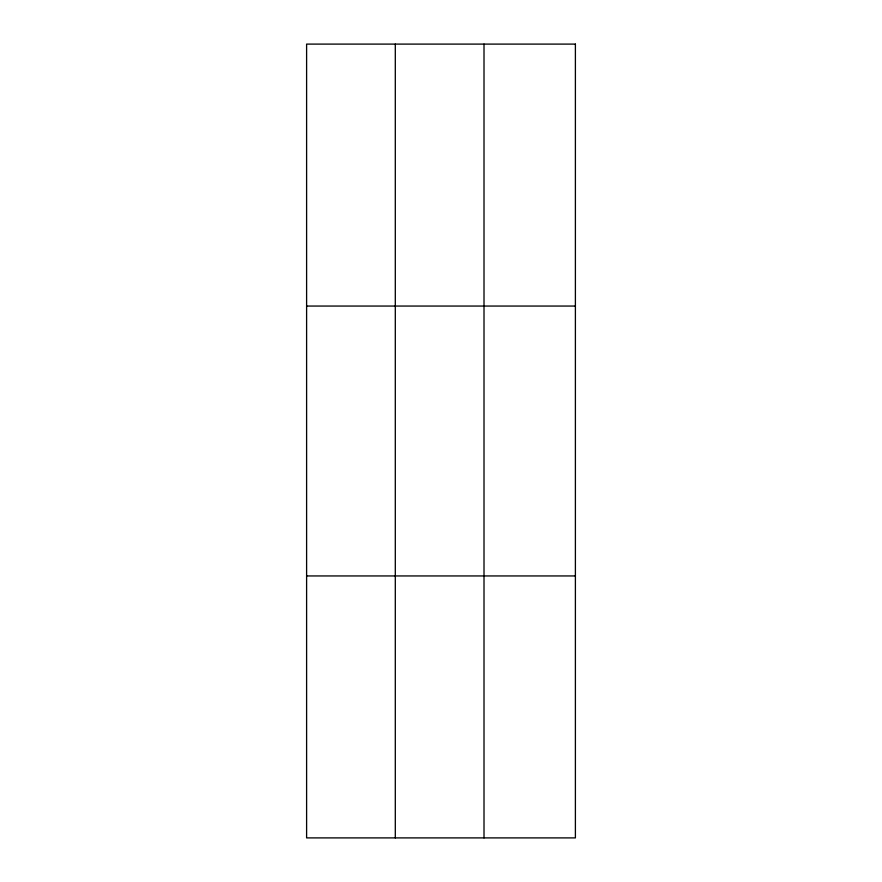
<?xml version="1.0" encoding="UTF-8"?>
<svg xmlns="http://www.w3.org/2000/svg" width="882" height="882" viewBox="0 0 882 882"><rect width="100%" height="100%" fill="white"/><g stroke="black" fill="none" stroke-linecap="round" stroke-linejoin="round"><path stroke-width="1.32" d="M395.301 44.1L395.301 837.9M484.009 44.1L484.009 837.9M306.605 306.054L575.395 306.054M306.605 575.946L575.395 575.946M575.395 44.1L575.395 837.9L306.605 837.9L306.605 44.1L575.395 44.1"/></g></svg>
